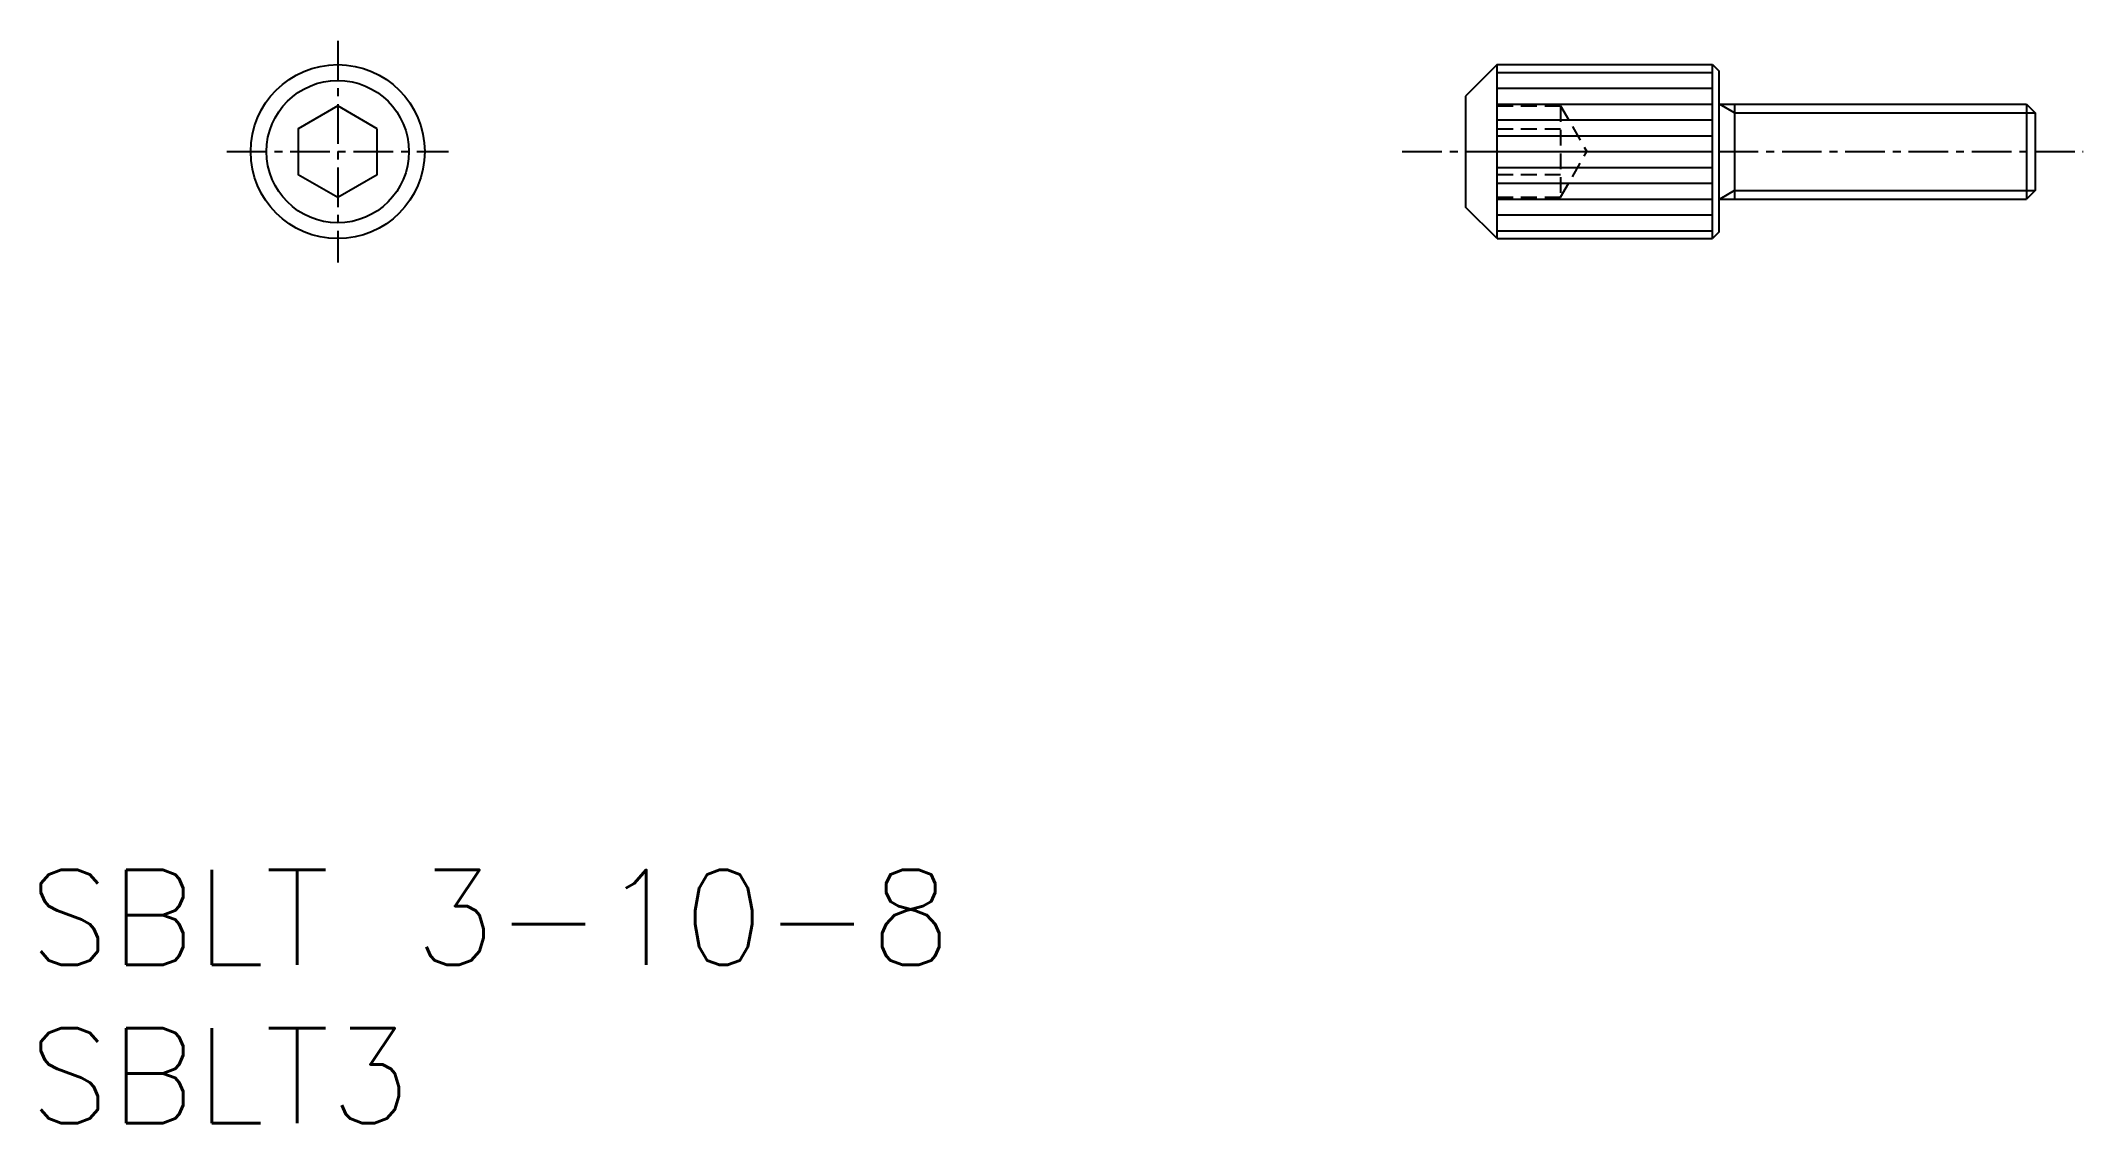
# Model space of a CAD drawing. Extents: x 4 to 68.5, y 20.8 to 55.
import ezdxf

# ---------------------------------------------------------------- set-up
doc = ezdxf.new("R2010")
doc.units = 0
doc.linetypes.add('CENTER', pattern=[2, 1.25, -0.25, 0.25, -0.25])
doc.linetypes.add('DASHED', pattern=[0.75, 0.5, -0.25])
doc.layers.get('0').update_dxf_attribs({"linetype": 'CONTINUOUS'})
doc.layers.add('CENTER', color=1, linetype='CENTER')
doc.styles.get("Standard").update_dxf_attribs({"font": 'txt.shx', "bigfont": 'extfont.shx'})

msp = doc.modelspace()

# ---------------------------------------------------------------- linework, layer by layer
at = {"color": 7, "linetype": 'CONTINUOUS'}
for p, q in [((49.985, 54.247), (48.985, 53.247)), ((49.985, 48.747), (49.985, 54.247)), ((49.985, 54.247), (56.785, 54.247)), ((56.785, 48.747), (56.785, 54.247)), ((56.785, 54.247), (56.985, 54.047)), ((56.985, 54.047), (56.985, 48.947)), ((48.985, 53.247), (48.985, 49.747)), ((56.985, 52.997), (66.714, 52.997)), ((57.485, 52.997), (57.485, 49.997)), ((66.714, 52.997), (66.714, 49.997)), ((66.714, 52.997), (66.985, 52.726)), ((66.985, 52.726), (66.985, 50.267)), ((49.985, 48.747), (48.985, 49.747)), ((56.985, 49.997), (66.714, 49.997)), ((66.985, 50.267), (66.714, 49.997)), ((49.985, 48.747), (56.785, 48.747)), ((56.985, 48.947), (56.785, 48.747))]:
    msp.add_line(p, q, dxfattribs=at)
at = {"color": 3, "linetype": 'CONTINUOUS'}
for p, q in [((49.985, 53.997), (56.785, 53.997)), ((49.985, 53.497), (56.785, 53.497)), ((49.985, 52.997), (56.785, 52.997)), ((57.485, 52.722), (57.01, 52.997)), ((49.985, 52.497), (56.785, 52.497)), ((57.485, 52.726), (66.985, 52.726)), ((49.985, 51.997), (56.785, 51.997)), ((49.985, 51.497), (56.785, 51.497)), ((49.985, 50.997), (56.785, 50.997)), ((49.985, 50.497), (56.785, 50.497)), ((49.985, 49.997), (56.785, 49.997)), ((57.485, 50.267), (57.016, 49.997)), ((57.485, 50.267), (66.985, 50.267)), ((49.985, 49.497), (56.785, 49.497)), ((49.985, 48.997), (56.785, 48.997))]:
    msp.add_line(p, q, dxfattribs=at)
at = {"color": 3, "linetype": 'DASHED'}
for p, q in [((49.985, 52.94), (51.985, 52.94)), ((51.985, 52.94), (51.985, 50.053)), ((51.985, 52.94), (52.819, 51.497)), ((49.985, 52.218), (51.985, 52.218)), ((51.985, 50.053), (52.819, 51.497)), ((49.985, 50.775), (51.985, 50.775)), ((49.985, 50.053), (51.985, 50.053))]:
    msp.add_line(p, q, dxfattribs=at)
at = {"color": 7, "linetype": 'CONTINUOUS', "flags": 128}
msp.add_lwpolyline([(14.591, 52.218), (13.341, 52.94), (12.091, 52.218), (12.091, 50.775), (13.341, 50.053), (14.591, 50.775)], close=True, dxfattribs=at)
at = {"color": 7, "linetype": 'CONTINUOUS'}
for radius in [2.75, 2.25]:
    msp.add_circle((13.341, 51.497), radius, dxfattribs=at)
at = {"layer": 'CENTER', "color": 1, "linetype": 'CENTER'}
for p, q in [((13.341, 54.997), (13.341, 47.997)), ((9.841, 51.497), (16.841, 51.497)), ((46.985, 51.497), (68.501, 51.497))]:
    msp.add_line(p, q, dxfattribs=at)

# ---------------------------------------------------------------- texts
for s, p in [('SBLT 3-10-8', (3.574, 25.802)), ('SBLT3', (3.574, 20.802))]:
    msp.add_text(s, height=3).set_placement(p)

doc.saveas('drawing.dxf')
